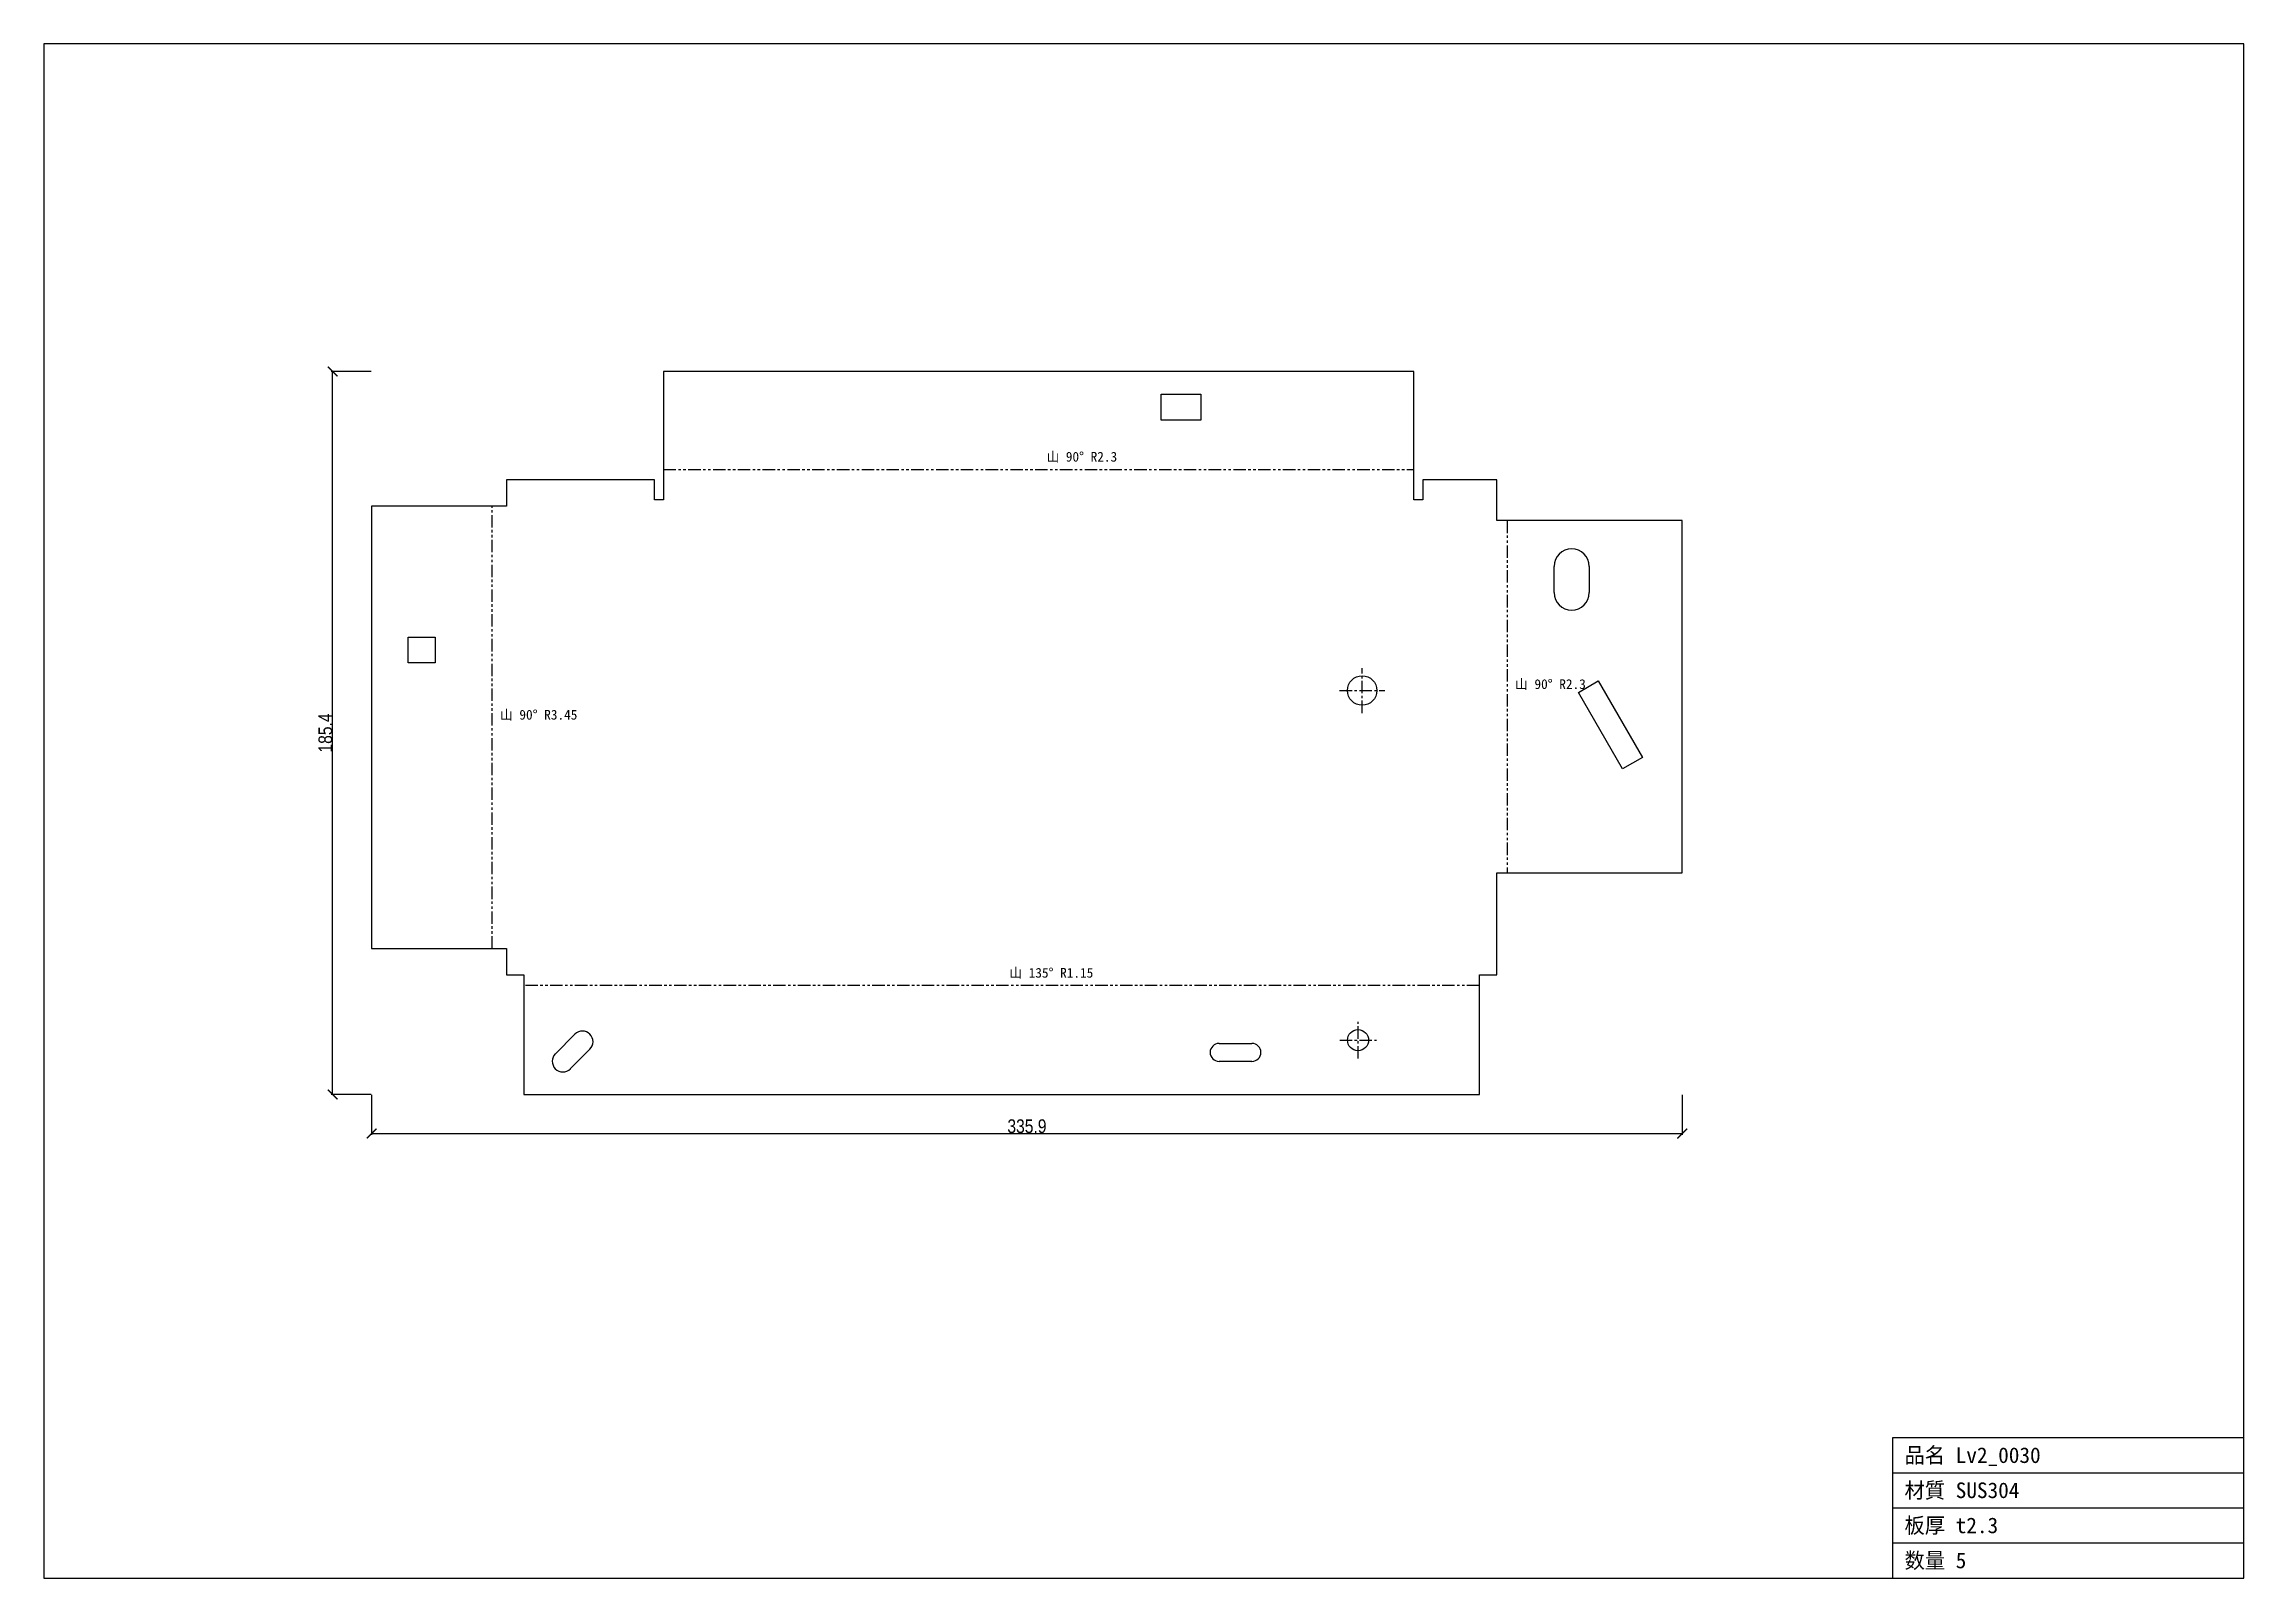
# Model space of a CAD drawing. Header units: millimetres. Extents: x -118 to 445, y -155 to 239.
import ezdxf

# ---------------------------------------------------------------- set-up
doc = ezdxf.new("R2010")
doc.units = ezdxf.units.MM
doc.linetypes.add('CENTER', pattern=[5.08, 3.175, -0.635, 0.635, -0.635])
doc.linetypes.add('PHANTOM', pattern=[6.35, 3.175, -0.635, 0.635, -0.635, 0.635, -0.635])
for name, color, linetype in [('中心線', 7, 'Continuous'), ('図枠', 7, 'Continuous'), ('外形', 7, 'Continuous'), ('寸法', 7, 'Continuous'), ('文字', 7, 'Continuous'), ('曲げ線', 7, 'Continuous')]:
    doc.layers.add(name, color=color, linetype=linetype)
doc.styles.add('OpenSansCondensed-Light', font='OpenSansCondensed-Light.ttf')
doc.dimstyles.new('EZDXF', dxfattribs={"dimtxt": 0.25, "dimasz": 0.175, "dimexe": 0.375, "dimexo": 0.125, "dimgap": 0.1, "dimtad": 1, "dimlfac": 100, "dimzin": 12, "dimdsep": 46, "dimtxsty": 'OpenSansCondensed-Light', "dimblk": 'ARCHTICK', "dimcen": 2.5, "dimazin": 3, "dimtfac": 0.5, "dimtmove": 2, "dimatfit": 3})

# ---------------------------------------------------------------- blocks, each defined once
blk = doc.blocks.new('_ARCHTICK')
at = {"color": 0, "linetype": 'BYBLOCK', "const_width": 0.15}
blk.add_lwpolyline([(-0.5, -0.5), (0.5, 0.5)], dxfattribs=at)

msp = doc.modelspace()

# ---------------------------------------------------------------- linework, layer by layer
at = {"layer": '中心線', "color": 1, "linetype": 'CENTER'}
for p, q in [((219.33, 67.14), (219.33, 78.68)), ((213.56, 72.91), (225.1, 72.91)), ((213.57, -16.73), (222.98, -16.73)), ((218.28, -21.43), (218.28, -12.02))]:
    msp.add_line(p, q, dxfattribs=at)
at = {"layer": '図枠'}
for p, q in [((445.32, 238.67), (-118.49, 238.67)), ((-118.49, 238.67), (-118.49, -154.63)), ((445.32, -154.63), (445.32, 238.67)), ((355.32, -154.63), (355.32, -118.63)), ((355.32, -118.63), (445.32, -118.63)), ((355.32, -127.63), (445.32, -127.63)), ((355.32, -136.63), (445.32, -136.63)), ((355.32, -145.63), (445.32, -145.63)), ((-118.49, -154.63), (445.32, -154.63))]:
    msp.add_line(p, q, dxfattribs=at)
at = {"layer": '外形'}
for p, q in [((232.59, 154.7), (40.28, 154.7)), ((40.28, 154.7), (40.28, 121.79)), ((232.59, 121.79), (232.59, 154.7)), ((167.82, 142.21), (167.82, 148.89)), ((167.82, 148.89), (178, 148.89)), ((178, 148.89), (178, 142.21)), ((178, 142.21), (167.82, 142.21)), ((37.98, 126.89), (0, 126.89)), ((0, 126.89), (0, 120.14)), ((37.98, 121.79), (37.98, 126.89)), ((253.82, 126.89), (234.89, 126.89)), ((234.89, 126.89), (234.89, 121.79)), ((253.82, 116.46), (253.82, 126.89)), ((0, 120.14), (-34.52, 120.14)), ((-34.52, 120.14), (-34.52, 6.75)), ((40.28, 121.79), (37.98, 121.79)), ((234.89, 121.79), (232.59, 121.79)), ((301.35, 116.46), (253.82, 116.46)), ((301.35, 26.13), (301.35, 116.46)), ((268.54, 98.01), (268.54, 104.73)), ((277.5, 104.73), (277.5, 98.01)), ((-25.16, 80.05), (-25.16, 86.57)), ((-25.16, 86.57), (-18.24, 86.57)), ((-18.24, 86.57), (-18.24, 80.05)), ((-18.24, 80.05), (-25.16, 80.05)), ((274.73, 72.42), (279.82, 75.36)), ((279.82, 75.36), (291.15, 55.73)), ((286.06, 52.8), (274.73, 72.42)), ((291.15, 55.73), (286.06, 52.8)), ((253.82, 0), (253.82, 26.13)), ((253.82, 26.13), (301.35, 26.13)), ((-34.52, 6.75), (0, 6.75)), ((0, 6.75), (0, 0)), ((0, 0), (4.45, 0)), ((4.45, 0), (4.45, -30.66)), ((249.37, -30.66), (249.37, 0)), ((249.37, 0), (253.82, 0)), ((12.56, -20.22), (17.58, -15.2)), ((21.42, -19.05), (16.4, -24.07)), ((182.67, -17.56), (191.09, -17.56)), ((191.09, -22.16), (182.67, -22.16)), ((4.45, -30.66), (249.37, -30.66))]:
    msp.add_line(p, q, dxfattribs=at)
for centre, radius in [((219.33, 72.91), 3.77), ((218.28, -16.73), 2.71)]:
    msp.add_circle(centre, radius, dxfattribs=at)
for centre, radius, start, end in [((273.02, 104.73), 4.48, 0, 180), ((273.02, 98.01), 4.48, 180, 0), ((19.5, -17.12), 2.72, -45, 135), ((14.48, -22.14), 2.72, 135, -45), ((182.67, -19.86), 2.3, 90, -90), ((191.09, -19.86), 2.3, -90, 90)]:
    msp.add_arc(centre, radius, start, end, dxfattribs=at)
at = {"layer": '曲げ線', "color": 4, "linetype": 'PHANTOM'}
for p, q in [((40.28, 129.6), (232.59, 129.6)), ((-3.61, 6.75), (-3.61, 120.14)), ((256.53, 116.46), (256.53, 26.13)), ((249.37, -2.71), (4.45, -2.71))]:
    msp.add_line(p, q, dxfattribs=at)

# ---------------------------------------------------------------- texts
at = {"layer": '文字'}
for s, height, p in [('山 90° R2.3', 2.5, (138.43, 131.6)), ('山 90° R2.3', 2.5, (258.53, 73.3)), ('山 90° R3.45', 2.5, (-1.61, 65.45)), ('山 135° R1.15', 2.5, (128.91, -0.71)), ('品名 Lv2_0030', 4, (358.32, -125.13)), ('材質 SUS304', 4, (358.32, -134.13)), ('板厚 t2.3', 4, (358.32, -143.13)), ('数量 5', 4, (358.32, -152.13))]:
    msp.add_text(s, height=height, dxfattribs=at).set_placement(p)

# ---------------------------------------------------------------- dimensions: what is measured, and where the dimension line sits
at = {"layer": '寸法'}
msp.add_linear_dim(base=(-44.52, -30.66), p1=(-34.52, -30.66), p2=(-34.52, 154.7), angle=90, dimstyle='EZDXF', override={"dimtxt": 3.5, "dimasz": 2.5, "dimdec": 1, "dimlfac": 1}, dxfattribs=at).render()
msp.add_linear_dim(base=(-34.52, -40.66), p1=(-34.52, -30.66), p2=(301.35, -30.66), dimstyle='EZDXF', override={"dimtxt": 3.5, "dimasz": 2.5, "dimdec": 1, "dimlfac": 1}, dxfattribs=at).render()

doc.saveas('drawing.dxf')
